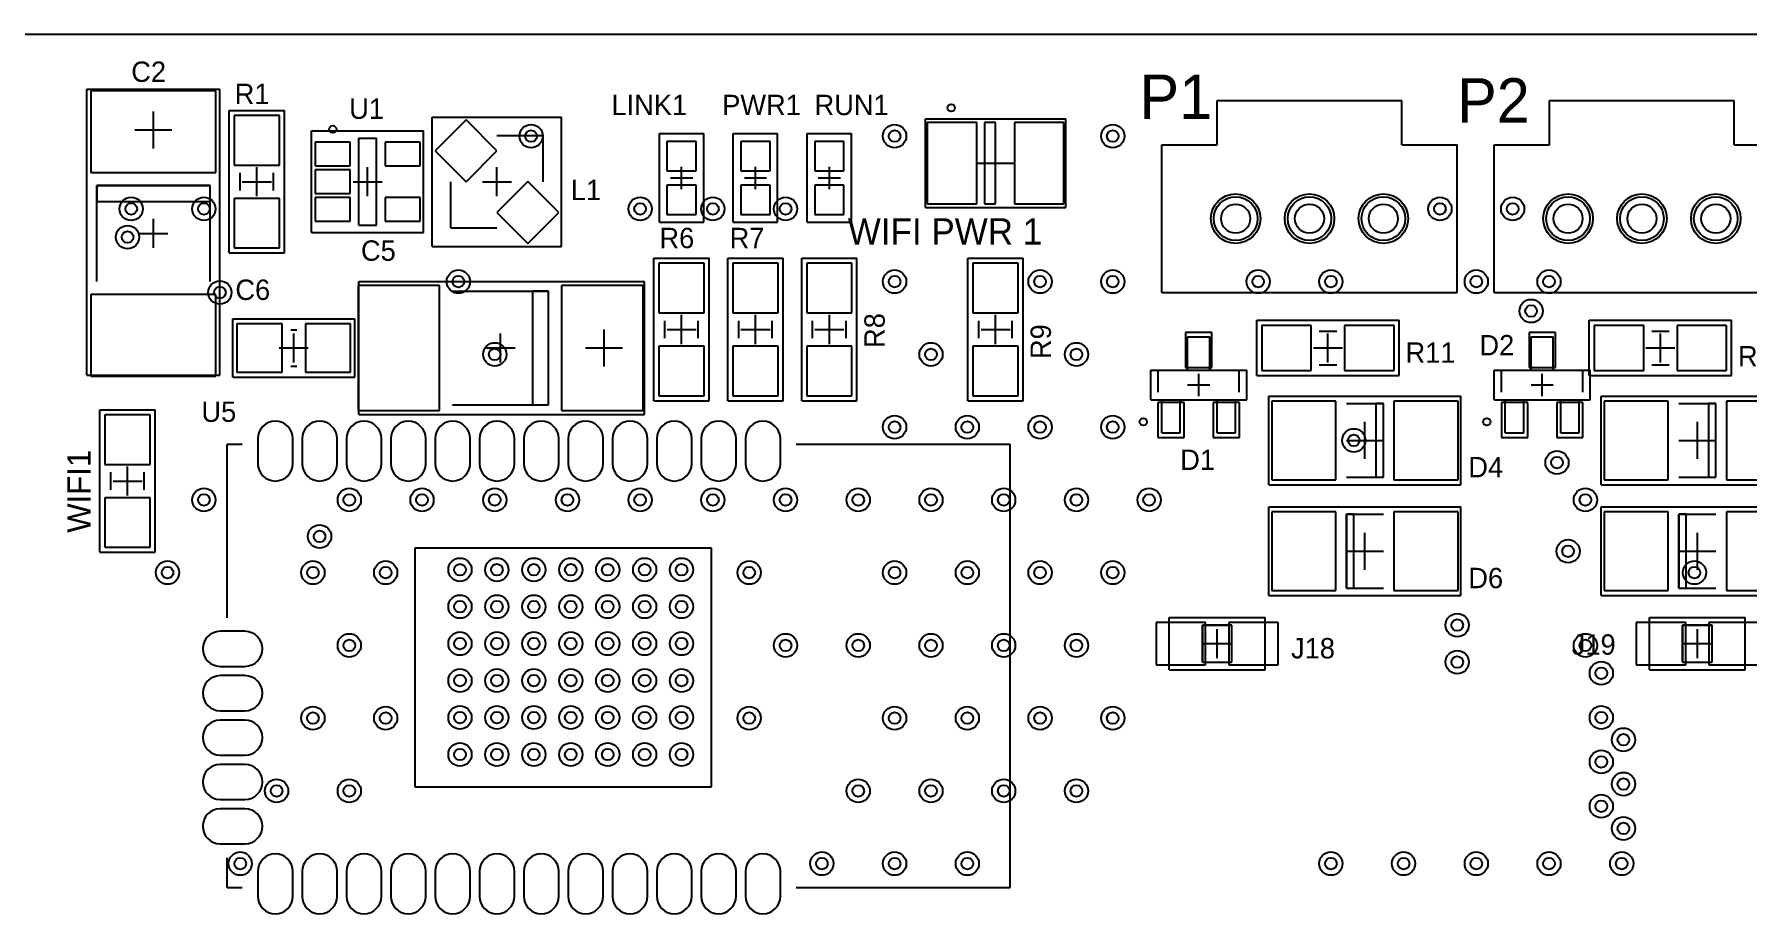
# Model space of a CAD drawing. Header units: millimetres. Extents: x 52 to 245, y 27 to 183.
# Drawn here: x 107.9 to 166.8, y 153.3 to 183.5 of the extents above; entities that cross this region are included whole.
import ezdxf

# ---------------------------------------------------------------- set-up
doc = ezdxf.new("R2010")
doc.units = ezdxf.units.MM
for name, color, linetype in [('BottomSolder', 6, 'Continuous'), ('Mechanical15', 56, 'Continuous'), ('MultiLayer', 9, 'Continuous'), ('PadHoleLayer', 156, 'Continuous'), ('TopOverlay', 2, 'Continuous'), ('TopSolder', 216, 'Continuous'), ('ViaHoleLayer', 16, 'Continuous')]:
    doc.layers.add(name, color=color, linetype=linetype)

msp = doc.modelspace()

# ---------------------------------------------------------------- linework, layer by layer
at = {"layer": 'BottomSolder'}
for centre in [(149.225, 177.165), (151.765, 177.165), (154.305, 177.165), (160.655, 177.165), (163.195, 177.165), (165.735, 177.165)]:
    msp.add_circle(centre, 0.852, dxfattribs=at)
at = {"layer": 'Mechanical15'}
for p, q in [((52.5, 183.5), (244.983, 183.5)), ((109.728, 181.61), (114.3, 181.61)), ((109.728, 171.782), (109.728, 181.61)), ((114.3, 171.782), (114.3, 181.61)), ((114.62, 180.885), (116.52, 180.885)), ((114.62, 175.985), (114.62, 180.885)), ((116.52, 175.985), (116.52, 180.885)), ((112.014, 179.578), (112.014, 180.848)), ((121.603, 180.657), (126.047, 180.657)), ((121.603, 176.213), (121.603, 180.657)), ((126.047, 176.213), (126.047, 180.657)), ((138.557, 180.594), (143.383, 180.594)), ((138.557, 177.546), (138.557, 180.594)), ((143.383, 177.546), (143.383, 180.594)), ((111.379, 180.213), (112.649, 180.213)), ((117.455, 180.185), (121.305, 180.185)), ((117.455, 176.685), (117.455, 180.185)), ((121.305, 176.685), (121.305, 180.185)), ((129.413, 180.086), (130.937, 180.086)), ((129.413, 177.038), (129.413, 180.086)), ((130.937, 177.038), (130.937, 180.086)), ((131.953, 177.038), (131.953, 180.086)), ((131.953, 180.086), (133.477, 180.086)), ((133.477, 177.038), (133.477, 180.086)), ((134.493, 180.086), (136.017, 180.086)), ((134.493, 177.038), (134.493, 180.086)), ((136.017, 177.038), (136.017, 180.086)), ((140.97, 178.435), (140.97, 179.705)), ((115.57, 177.935), (115.57, 178.935)), ((119.38, 177.935), (119.38, 178.935)), ((123.825, 177.935), (123.825, 178.935)), ((129.794, 178.562), (130.556, 178.562)), ((130.175, 178.181), (130.175, 178.943)), ((132.334, 178.562), (133.096, 178.562)), ((132.715, 178.181), (132.715, 178.943)), ((134.874, 178.562), (135.636, 178.562)), ((135.255, 178.181), (135.255, 178.943)), ((140.335, 179.07), (141.605, 179.07)), ((115.07, 178.435), (116.07, 178.435)), ((118.88, 178.435), (119.88, 178.435)), ((123.325, 178.435), (124.325, 178.435)), ((138.557, 177.546), (143.383, 177.546)), ((112.014, 176.157), (112.014, 177.157)), ((129.413, 177.038), (130.937, 177.038)), ((131.953, 177.038), (133.477, 177.038)), ((134.493, 177.038), (136.017, 177.038)), ((111.514, 176.657), (112.514, 176.657)), ((117.455, 176.685), (121.305, 176.685)), ((121.603, 176.213), (126.047, 176.213)), ((114.62, 175.985), (116.52, 175.985)), ((129.225, 175.805), (131.125, 175.805)), ((129.225, 170.905), (129.225, 175.805)), ((131.125, 170.905), (131.125, 175.805)), ((131.765, 175.805), (133.665, 175.805)), ((131.765, 170.905), (131.765, 175.805)), ((133.665, 170.905), (133.665, 175.805)), ((134.305, 175.805), (136.205, 175.805)), ((134.305, 170.905), (134.305, 175.805)), ((136.205, 170.905), (136.205, 175.805)), ((140.02, 175.805), (141.92, 175.805)), ((140.02, 170.905), (140.02, 175.805)), ((141.92, 170.905), (141.92, 175.805)), ((119.077, 170.434), (119.077, 175.006)), ((119.077, 175.006), (128.905, 175.006)), ((128.905, 170.434), (128.905, 175.006)), ((130.175, 172.855), (130.175, 173.855)), ((132.715, 172.855), (132.715, 173.855)), ((135.255, 172.855), (135.255, 173.855)), ((140.97, 172.855), (140.97, 173.855)), ((114.74, 173.72), (118.94, 173.72)), ((114.74, 171.72), (114.74, 173.72)), ((116.84, 172.22), (116.84, 173.22)), ((118.94, 171.72), (118.94, 173.72)), ((123.952, 172.22), (123.952, 173.22)), ((127.508, 172.085), (127.508, 173.355)), ((129.675, 173.355), (130.675, 173.355)), ((132.215, 173.355), (133.215, 173.355)), ((134.755, 173.355), (135.755, 173.355)), ((140.47, 173.355), (141.47, 173.355)), ((149.95, 171.77), (149.95, 173.67)), ((149.95, 173.67), (154.85, 173.67)), ((152.4, 172.22), (152.4, 173.22)), ((154.85, 171.77), (154.85, 173.67)), ((161.38, 171.77), (161.38, 173.67)), ((161.38, 173.67), (166.28, 173.67)), ((163.83, 172.22), (163.83, 173.22)), ((166.28, 171.77), (166.28, 173.67)), ((116.34, 172.72), (117.34, 172.72)), ((123.452, 172.72), (124.452, 172.72)), ((126.873, 172.72), (128.143, 172.72)), ((147.574, 173.101), (148.336, 173.101)), ((147.574, 171.958), (147.574, 173.101)), ((148.336, 171.958), (148.336, 173.101)), ((151.9, 172.72), (152.9, 172.72)), ((159.385, 171.958), (159.385, 173.101)), ((159.385, 173.101), (160.147, 173.101)), ((160.147, 171.958), (160.147, 173.101)), ((163.33, 172.72), (164.33, 172.72)), ((109.728, 171.782), (114.3, 171.782)), ((114.74, 171.72), (118.94, 171.72)), ((146.304, 171.958), (149.606, 171.958)), ((146.304, 170.942), (146.304, 171.958)), ((147.574, 171.45), (148.336, 171.45)), ((147.955, 171.069), (147.955, 171.831)), ((149.606, 170.942), (149.606, 171.958)), ((149.95, 171.77), (154.85, 171.77)), ((158.115, 170.942), (158.115, 171.958)), ((158.115, 171.958), (161.417, 171.958)), ((159.385, 171.45), (160.147, 171.45)), ((159.766, 171.069), (159.766, 171.831)), ((161.38, 171.77), (166.28, 171.77)), ((161.417, 170.942), (161.417, 171.958)), ((129.225, 170.905), (131.125, 170.905)), ((131.765, 170.905), (133.665, 170.905)), ((134.305, 170.905), (136.205, 170.905)), ((140.02, 170.905), (141.92, 170.905)), ((146.304, 170.942), (149.606, 170.942)), ((146.685, 169.799), (146.685, 170.942)), ((147.32, 169.799), (147.32, 170.942)), ((148.59, 169.799), (148.59, 170.942)), ((149.225, 169.799), (149.225, 170.942)), ((150.368, 168.021), (150.368, 171.069)), ((150.368, 171.069), (156.972, 171.069)), ((156.972, 168.021), (156.972, 171.069)), ((158.115, 170.942), (161.417, 170.942)), ((158.496, 169.799), (158.496, 170.942)), ((159.131, 169.799), (159.131, 170.942)), ((160.401, 169.799), (160.401, 170.942)), ((161.036, 169.799), (161.036, 170.942)), ((161.798, 171.069), (168.402, 171.069)), ((161.798, 168.021), (161.798, 171.069)), ((110.175, 170.598), (112.075, 170.598)), ((110.175, 165.698), (110.175, 170.598)), ((112.075, 165.698), (112.075, 170.598)), ((119.077, 170.434), (128.905, 170.434)), ((146.685, 169.799), (147.32, 169.799)), ((148.59, 169.799), (149.225, 169.799)), ((153.67, 168.91), (153.67, 170.18)), ((158.496, 169.799), (159.131, 169.799)), ((160.401, 169.799), (161.036, 169.799)), ((165.1, 168.91), (165.1, 170.18)), ((153.035, 169.545), (154.305, 169.545)), ((164.465, 169.545), (165.735, 169.545)), ((111.125, 167.648), (111.125, 168.648)), ((110.625, 168.148), (111.625, 168.148)), ((150.368, 168.021), (156.972, 168.021)), ((161.798, 168.021), (168.402, 168.021)), ((150.368, 164.211), (150.368, 167.259)), ((150.368, 167.259), (156.972, 167.259)), ((156.972, 164.211), (156.972, 167.259)), ((161.798, 167.259), (168.402, 167.259)), ((161.798, 164.211), (161.798, 167.259)), ((153.67, 165.1), (153.67, 166.37)), ((165.1, 165.1), (165.1, 166.37)), ((110.175, 165.698), (112.075, 165.698)), ((153.035, 165.735), (154.305, 165.735)), ((164.465, 165.735), (165.735, 165.735)), ((150.368, 164.211), (156.972, 164.211)), ((161.798, 164.211), (168.402, 164.211)), ((146.94, 163.46), (150.24, 163.46)), ((146.94, 161.66), (146.94, 163.46)), ((150.24, 161.66), (150.24, 163.46)), ((163.45, 163.46), (166.75, 163.46)), ((163.45, 161.66), (163.45, 163.46)), ((166.75, 161.66), (166.75, 163.46)), ((148.59, 162.06), (148.59, 163.06)), ((165.1, 162.06), (165.1, 163.06)), ((148.09, 162.56), (149.09, 162.56)), ((164.6, 162.56), (165.6, 162.56)), ((146.94, 161.66), (150.24, 161.66)), ((163.45, 161.66), (166.75, 161.66))]:
    msp.add_line(p, q, dxfattribs=at)
at = {"layer": 'MultiLayer'}
for centre, radius in [((125, 180), 0.4), ((137.5, 180), 0.4), ((145, 180), 0.4), ((111.25, 177.5), 0.4), ((113.75, 177.5), 0.4), ((128.75, 177.5), 0.4), ((131.25, 177.5), 0.4), ((133.75, 177.5), 0.4), ((149.225, 177.165), 0.75), ((151.765, 177.165), 0.75), ((154.305, 177.165), 0.75), ((156.25, 177.5), 0.4), ((158.75, 177.5), 0.4), ((160.655, 177.165), 0.75), ((163.195, 177.165), 0.75), ((165.735, 177.165), 0.75), ((111.125, 176.53), 0.4), ((114.3, 174.625), 0.4), ((122.5, 175), 0.4), ((137.5, 175), 0.4), ((142.5, 175), 0.4), ((145, 175), 0.4), ((150, 175), 0.4), ((152.5, 175), 0.4), ((157.5, 175), 0.4), ((160, 175), 0.4), ((159.385, 173.99), 0.4), ((123.75, 172.5), 0.4), ((138.75, 172.5), 0.4), ((143.75, 172.5), 0.4), ((137.5, 170), 0.4), ((140, 170), 0.4), ((142.5, 170), 0.4), ((145, 170), 0.4), ((153.289, 169.545), 0.4), ((160.274, 168.783), 0.4), ((113.75, 167.5), 0.4), ((118.75, 167.5), 0.4), ((121.25, 167.5), 0.4), ((123.75, 167.5), 0.4), ((126.25, 167.5), 0.4), ((128.75, 167.5), 0.4), ((131.25, 167.5), 0.4), ((133.75, 167.5), 0.4), ((136.25, 167.5), 0.4), ((138.75, 167.5), 0.4), ((141.25, 167.5), 0.4), ((143.75, 167.5), 0.4), ((146.25, 167.5), 0.4), ((161.25, 167.5), 0.4), ((117.729, 166.243), 0.4), ((160.655, 165.735), 0.4), ((112.5, 165), 0.4), ((117.5, 165), 0.4), ((120, 165), 0.4), ((122.555, 165.1), 0.4), ((123.825, 165.1), 0.4), ((125.095, 165.1), 0.4), ((126.365, 165.1), 0.4), ((127.635, 165.1), 0.4), ((128.905, 165.1), 0.4), ((130.175, 165.1), 0.4), ((132.5, 165), 0.4), ((137.5, 165), 0.4), ((140, 165), 0.4), ((142.5, 165), 0.4), ((145, 165), 0.4), ((165, 165), 0.4), ((122.555, 163.83), 0.4), ((123.825, 163.83), 0.4), ((125.095, 163.83), 0.4), ((126.365, 163.83), 0.4), ((127.635, 163.83), 0.4), ((128.905, 163.83), 0.4), ((130.175, 163.83), 0.4), ((156.845, 163.195), 0.4), ((118.75, 162.5), 0.4), ((122.555, 162.56), 0.4), ((123.825, 162.56), 0.4), ((125.095, 162.56), 0.4), ((126.365, 162.56), 0.4), ((127.635, 162.56), 0.4), ((128.905, 162.56), 0.4), ((130.175, 162.56), 0.4), ((133.75, 162.5), 0.4), ((136.25, 162.5), 0.4), ((138.75, 162.5), 0.4), ((141.25, 162.5), 0.4), ((143.75, 162.5), 0.4), ((161.25, 162.5), 0.4), ((156.845, 161.925), 0.4), ((122.555, 161.29), 0.4), ((123.825, 161.29), 0.4), ((125.095, 161.29), 0.4), ((126.365, 161.29), 0.4), ((127.635, 161.29), 0.4), ((128.905, 161.29), 0.4), ((130.175, 161.29), 0.4), ((161.798, 161.544), 0.4), ((117.5, 160), 0.4), ((120, 160), 0.4), ((122.555, 160.02), 0.4), ((123.825, 160.02), 0.4), ((125.095, 160.02), 0.4), ((126.365, 160.02), 0.4), ((127.635, 160.02), 0.4), ((128.905, 160.02), 0.4), ((130.175, 160.02), 0.4), ((132.5, 160), 0.4), ((137.5, 160), 0.4), ((140, 160), 0.4), ((142.5, 160), 0.4), ((145, 160), 0.4), ((161.798, 160.02), 0.4), ((122.555, 158.75), 0.4), ((123.825, 158.75), 0.4), ((125.095, 158.75), 0.4), ((126.365, 158.75), 0.4), ((127.635, 158.75), 0.4), ((128.905, 158.75), 0.4), ((130.175, 158.75), 0.4), ((162.56, 159.258), 0.4), ((161.798, 158.496), 0.4), ((116.25, 157.5), 0.4), ((118.75, 157.5), 0.4), ((136.25, 157.5), 0.4), ((138.75, 157.5), 0.4), ((141.25, 157.5), 0.4), ((143.75, 157.5), 0.4), ((162.56, 157.734), 0.4), ((161.798, 156.972), 0.4), ((162.56, 156.21), 0.4), ((115, 155), 0.4), ((135, 155), 0.4), ((137.5, 155), 0.4), ((140, 155), 0.4), ((152.5, 155), 0.4), ((155, 155), 0.4), ((157.5, 155), 0.4), ((160, 155), 0.4), ((162.5, 155), 0.4)]:
    msp.add_circle(centre, radius, dxfattribs=at)
at = {"layer": 'PadHoleLayer'}
for centre in [(149.225, 177.165), (151.765, 177.165), (154.305, 177.165), (160.655, 177.165), (163.195, 177.165), (165.735, 177.165)]:
    msp.add_circle(centre, 0.5, dxfattribs=at)
at = {"layer": 'TopOverlay'}
for p, q in [((148.59, 181.229), (154.94, 181.229)), ((148.59, 179.705), (148.59, 181.229)), ((154.94, 179.705), (154.94, 181.229)), ((160.02, 181.229), (166.37, 181.229)), ((160.02, 179.705), (160.02, 181.229)), ((166.37, 179.705), (166.37, 181.229)), ((140.589, 180.467), (140.589, 177.673)), ((140.97, 180.467), (140.589, 180.467)), ((140.97, 177.673), (140.97, 180.467)), ((119.08, 176.935), (119.08, 179.935)), ((119.08, 179.935), (119.68, 179.935)), ((119.68, 176.935), (119.68, 179.935)), ((123.825, 180.023), (125.412, 180.023)), ((125.412, 178.435), (125.412, 180.023)), ((146.685, 179.705), (148.59, 179.705)), ((146.685, 174.625), (146.685, 179.705)), ((154.94, 179.705), (156.845, 179.705)), ((156.845, 174.625), (156.845, 179.705)), ((158.115, 179.705), (160.02, 179.705)), ((158.115, 174.625), (158.115, 179.705)), ((166.37, 179.705), (168.275, 179.705)), ((114.995, 178.135), (114.995, 178.735)), ((116.145, 178.135), (116.145, 178.735)), ((110.064, 175.007), (110.064, 178.307)), ((110.064, 178.307), (113.964, 178.307)), ((113.964, 178.307), (110.064, 178.307)), ((110.064, 178.307), (110.064, 177.757)), ((113.964, 175.007), (113.964, 178.307)), ((113.964, 177.757), (113.964, 178.307)), ((122.237, 176.847), (122.237, 178.435)), ((110.064, 177.757), (113.964, 177.757)), ((140.589, 177.673), (140.97, 177.673)), ((119.08, 176.935), (119.68, 176.935)), ((122.237, 176.847), (123.825, 176.847)), ((122.302, 174.67), (125.602, 174.67)), ((125.602, 174.67), (125.052, 174.67)), ((125.052, 174.67), (125.052, 170.77)), ((125.602, 170.77), (125.602, 174.67)), ((125.602, 170.77), (125.602, 174.67)), ((146.685, 174.625), (156.845, 174.625)), ((158.115, 174.625), (168.275, 174.625)), ((116.74, 173.345), (116.94, 173.345)), ((129.6, 173.055), (129.6, 173.655)), ((130.75, 173.055), (130.75, 173.655)), ((132.14, 173.055), (132.14, 173.655)), ((133.29, 173.055), (133.29, 173.655)), ((134.68, 173.055), (134.68, 173.655)), ((135.83, 173.055), (135.83, 173.655)), ((140.395, 173.055), (140.395, 173.655)), ((141.545, 173.055), (141.545, 173.655)), ((152.1, 173.295), (152.7, 173.295)), ((163.53, 173.295), (164.13, 173.295)), ((116.74, 172.095), (116.94, 172.095)), ((152.1, 172.145), (152.7, 172.145)), ((163.53, 172.145), (164.13, 172.145)), ((146.558, 171.958), (147.066, 171.958)), ((146.558, 171.196), (146.558, 171.958)), ((148.717, 171.958), (149.352, 171.958)), ((149.352, 171.196), (149.352, 171.958)), ((158.369, 171.196), (158.369, 171.958)), ((158.369, 171.958), (158.877, 171.958)), ((160.528, 171.958), (161.163, 171.958)), ((161.163, 171.196), (161.163, 171.958)), ((122.302, 170.77), (125.602, 170.77)), ((125.052, 170.77), (125.602, 170.77)), ((153.035, 170.815), (154.305, 170.815)), ((154.305, 170.815), (154.051, 170.815)), ((154.051, 170.815), (154.051, 168.275)), ((154.305, 168.275), (154.305, 170.815)), ((154.305, 168.275), (154.305, 170.815)), ((164.465, 170.815), (165.735, 170.815)), ((165.735, 170.815), (165.481, 170.815)), ((165.481, 170.815), (165.481, 168.275)), ((165.735, 168.275), (165.735, 170.815)), ((165.735, 168.275), (165.735, 170.815)), ((114.554, 163.449), (114.554, 169.418)), ((114.554, 169.418), (115.062, 169.418)), ((134.112, 169.418), (141.478, 169.418)), ((141.478, 154.178), (141.478, 169.418)), ((110.55, 167.848), (110.55, 168.448)), ((111.7, 167.848), (111.7, 168.448)), ((153.035, 168.275), (154.305, 168.275)), ((154.051, 168.275), (154.305, 168.275)), ((164.465, 168.275), (165.735, 168.275)), ((165.481, 168.275), (165.735, 168.275)), ((153.035, 167.005), (154.305, 167.005)), ((153.035, 164.465), (153.035, 167.005)), ((153.035, 167.005), (153.035, 164.465)), ((153.289, 167.005), (153.035, 167.005)), ((153.289, 164.465), (153.289, 167.005)), ((164.465, 164.465), (164.465, 167.005)), ((164.465, 167.005), (165.735, 167.005)), ((164.465, 167.005), (164.465, 164.465)), ((164.719, 167.005), (164.465, 167.005)), ((164.719, 164.465), (164.719, 167.005)), ((153.035, 164.465), (154.305, 164.465)), ((153.035, 164.465), (153.289, 164.465)), ((164.465, 164.465), (165.735, 164.465)), ((164.465, 164.465), (164.719, 164.465)), ((114.554, 154.178), (114.554, 155.194)), ((114.554, 154.178), (115.062, 154.178)), ((134.112, 154.178), (141.478, 154.178))]:
    msp.add_line(p, q, dxfattribs=at)
for centre, radius in [((139.446, 180.975), 0.127), ((118.18, 180.235), 0.125), ((146.05, 170.18), 0.127), ((157.861, 170.18), 0.127)]:
    msp.add_circle(centre, radius, dxfattribs=at)
at = {"layer": 'TopSolder'}
for p, q in [((109.862, 181.559), (109.862, 178.755)), ((114.166, 181.559), (109.862, 181.559)), ((114.166, 178.755), (114.166, 181.559)), ((116.347, 180.712), (114.793, 180.712)), ((114.793, 180.712), (114.793, 179.008)), ((116.347, 179.008), (116.347, 180.712)), ((122.764, 180.559), (121.701, 179.496)), ((123.827, 179.496), (122.764, 180.559)), ((138.618, 180.472), (138.618, 177.668)), ((140.322, 180.472), (138.618, 180.472)), ((140.322, 177.668), (140.322, 180.472)), ((141.618, 180.472), (141.618, 177.668)), ((143.322, 180.472), (141.618, 180.472)), ((143.322, 177.668), (143.322, 180.472)), ((118.782, 179.787), (117.578, 179.787)), ((117.578, 179.787), (117.578, 178.983)), ((118.782, 178.983), (118.782, 179.787)), ((121.182, 179.787), (119.978, 179.787)), ((119.978, 179.787), (119.978, 178.983)), ((121.182, 178.983), (121.182, 179.787)), ((130.677, 179.814), (129.673, 179.814)), ((129.673, 179.814), (129.673, 178.81)), ((130.677, 178.81), (130.677, 179.814)), ((133.217, 179.814), (132.213, 179.814)), ((132.213, 179.814), (132.213, 178.81)), ((133.217, 178.81), (133.217, 179.814)), ((135.757, 179.814), (134.753, 179.814)), ((134.753, 179.814), (134.753, 178.81)), ((135.757, 178.81), (135.757, 179.814)), ((121.701, 179.496), (122.764, 178.433)), ((122.764, 178.433), (123.827, 179.496)), ((109.862, 178.755), (114.166, 178.755)), ((114.793, 179.008), (116.347, 179.008)), ((117.578, 178.983), (118.782, 178.983)), ((118.782, 178.837), (117.578, 178.837)), ((117.578, 178.837), (117.578, 178.033)), ((118.782, 178.033), (118.782, 178.837)), ((119.978, 178.983), (121.182, 178.983)), ((129.673, 178.81), (130.677, 178.81)), ((132.213, 178.81), (133.217, 178.81)), ((134.753, 178.81), (135.757, 178.81)), ((117.578, 178.033), (118.782, 178.033)), ((124.886, 178.437), (123.823, 177.374)), ((125.949, 177.374), (124.886, 178.437)), ((130.677, 178.314), (129.673, 178.314)), ((129.673, 178.314), (129.673, 177.31)), ((130.677, 177.31), (130.677, 178.314)), ((133.217, 178.314), (132.213, 178.314)), ((132.213, 178.314), (132.213, 177.31)), ((133.217, 177.31), (133.217, 178.314)), ((135.757, 178.314), (134.753, 178.314)), ((134.753, 178.314), (134.753, 177.31)), ((135.757, 177.31), (135.757, 178.314)), ((116.347, 177.862), (114.793, 177.862)), ((114.793, 177.862), (114.793, 176.158)), ((116.347, 176.158), (116.347, 177.862)), ((118.782, 177.887), (117.578, 177.887)), ((117.578, 177.887), (117.578, 177.083)), ((118.782, 177.083), (118.782, 177.887)), ((121.182, 177.887), (119.978, 177.887)), ((119.978, 177.887), (119.978, 177.083)), ((121.182, 177.083), (121.182, 177.887)), ((123.823, 177.374), (124.886, 176.311)), ((124.886, 176.311), (125.949, 177.374)), ((138.618, 177.668), (140.322, 177.668)), ((141.618, 177.668), (143.322, 177.668)), ((117.578, 177.083), (118.782, 177.083)), ((119.978, 177.083), (121.182, 177.083)), ((129.673, 177.31), (130.677, 177.31)), ((132.213, 177.31), (133.217, 177.31)), ((134.753, 177.31), (135.757, 177.31)), ((114.793, 176.158), (116.347, 176.158)), ((129.398, 175.632), (129.398, 173.928)), ((130.952, 175.632), (129.398, 175.632)), ((130.952, 173.928), (130.952, 175.632)), ((131.938, 175.632), (131.938, 173.928)), ((133.492, 175.632), (131.938, 175.632)), ((133.492, 173.928), (133.492, 175.632)), ((134.478, 175.632), (134.478, 173.928)), ((136.032, 175.632), (134.478, 175.632)), ((136.032, 173.928), (136.032, 175.632)), ((140.193, 175.632), (140.193, 173.928)), ((141.747, 175.632), (140.193, 175.632)), ((141.747, 173.928), (141.747, 175.632)), ((109.862, 174.559), (109.862, 171.755)), ((114.166, 174.559), (109.862, 174.559)), ((114.166, 171.755), (114.166, 174.559)), ((121.854, 174.872), (119.05, 174.872)), ((119.05, 174.872), (119.05, 170.568)), ((121.854, 170.568), (121.854, 174.872)), ((128.854, 174.872), (126.05, 174.872)), ((126.05, 174.872), (126.05, 170.568)), ((128.854, 170.568), (128.854, 174.872)), ((129.398, 173.928), (130.952, 173.928)), ((131.938, 173.928), (133.492, 173.928)), ((134.478, 173.928), (136.032, 173.928)), ((140.193, 173.928), (141.747, 173.928)), ((116.442, 173.547), (114.888, 173.547)), ((114.888, 173.547), (114.888, 171.893)), ((116.442, 171.893), (116.442, 173.547)), ((118.792, 173.547), (117.238, 173.547)), ((117.238, 173.547), (117.238, 171.893)), ((118.792, 171.893), (118.792, 173.547)), ((148.407, 173.252), (147.503, 173.252)), ((147.503, 173.252), (147.503, 172.048)), ((148.407, 172.048), (148.407, 173.252)), ((151.827, 173.497), (150.123, 173.497)), ((150.123, 173.497), (150.123, 171.943)), ((151.827, 171.943), (151.827, 173.497)), ((154.677, 173.497), (152.973, 173.497)), ((152.973, 173.497), (152.973, 171.943)), ((154.677, 171.943), (154.677, 173.497)), ((160.218, 173.252), (159.314, 173.252)), ((159.314, 173.252), (159.314, 172.048)), ((160.218, 172.048), (160.218, 173.252)), ((163.257, 173.497), (161.553, 173.497)), ((161.553, 173.497), (161.553, 171.943)), ((163.257, 171.943), (163.257, 173.497)), ((166.107, 173.497), (164.403, 173.497)), ((164.403, 173.497), (164.403, 171.943)), ((166.107, 171.943), (166.107, 173.497)), ((129.398, 172.782), (129.398, 171.078)), ((130.952, 172.782), (129.398, 172.782)), ((130.952, 171.078), (130.952, 172.782)), ((131.938, 172.782), (131.938, 171.078)), ((133.492, 172.782), (131.938, 172.782)), ((133.492, 171.078), (133.492, 172.782)), ((134.478, 172.782), (134.478, 171.078)), ((136.032, 172.782), (134.478, 172.782)), ((136.032, 171.078), (136.032, 172.782)), ((140.193, 172.782), (140.193, 171.078)), ((141.747, 172.782), (140.193, 172.782)), ((141.747, 171.078), (141.747, 172.782)), ((147.503, 172.048), (148.407, 172.048)), ((159.314, 172.048), (160.218, 172.048)), ((109.862, 171.755), (114.166, 171.755)), ((114.888, 171.893), (116.442, 171.893)), ((117.238, 171.893), (118.792, 171.893)), ((150.123, 171.943), (151.827, 171.943)), ((152.973, 171.943), (154.677, 171.943)), ((161.553, 171.943), (163.257, 171.943)), ((164.403, 171.943), (166.107, 171.943)), ((129.398, 171.078), (130.952, 171.078)), ((131.938, 171.078), (133.492, 171.078)), ((134.478, 171.078), (136.032, 171.078)), ((140.193, 171.078), (141.747, 171.078)), ((152.672, 170.897), (150.468, 170.897)), ((150.468, 170.897), (150.468, 168.193)), ((152.672, 168.193), (152.672, 170.897)), ((156.872, 170.897), (154.668, 170.897)), ((154.668, 170.897), (154.668, 168.193)), ((156.872, 168.193), (156.872, 170.897)), ((164.102, 170.897), (161.898, 170.897)), ((161.898, 170.897), (161.898, 168.193)), ((164.102, 168.193), (164.102, 170.897)), ((168.302, 170.897), (166.098, 170.897)), ((166.098, 170.897), (166.098, 168.193)), ((110.348, 170.425), (110.348, 168.721)), ((111.902, 170.425), (110.348, 170.425)), ((111.902, 168.721), (111.902, 170.425)), ((119.05, 170.568), (121.854, 170.568)), ((126.05, 170.568), (128.854, 170.568)), ((147.457, 170.852), (146.553, 170.852)), ((146.553, 170.852), (146.553, 169.648)), ((147.457, 169.648), (147.457, 170.852)), ((149.357, 170.852), (148.453, 170.852)), ((148.453, 170.852), (148.453, 169.648)), ((149.357, 169.648), (149.357, 170.852)), ((159.268, 170.852), (158.364, 170.852)), ((158.364, 170.852), (158.364, 169.648)), ((159.268, 169.648), (159.268, 170.852)), ((161.168, 170.852), (160.264, 170.852)), ((160.264, 170.852), (160.264, 169.648)), ((161.168, 169.648), (161.168, 170.852)), ((116.205, 170.202), (116.205, 170.202)), ((117.729, 170.202), (117.729, 170.202)), ((119.253, 170.202), (119.253, 170.202)), ((120.777, 170.202), (120.777, 170.202)), ((122.301, 170.202), (122.301, 170.202)), ((123.825, 170.202), (123.825, 170.202)), ((125.349, 170.202), (125.349, 170.202)), ((126.873, 170.202), (126.873, 170.202)), ((128.397, 170.202), (128.397, 170.202)), ((129.921, 170.202), (129.921, 170.202)), ((131.445, 170.202), (131.445, 170.202)), ((132.969, 170.202), (132.969, 170.202)), ((115.603, 169.6), (115.603, 168.75)), ((116.807, 168.75), (116.807, 169.6)), ((117.127, 169.6), (117.127, 168.75)), ((118.331, 168.75), (118.331, 169.6)), ((118.651, 169.6), (118.651, 168.75)), ((119.855, 168.75), (119.855, 169.6)), ((120.175, 169.6), (120.175, 168.75)), ((121.379, 168.75), (121.379, 169.6)), ((121.699, 169.6), (121.699, 168.75)), ((122.903, 168.75), (122.903, 169.6)), ((123.223, 169.6), (123.223, 168.75)), ((124.427, 168.75), (124.427, 169.6)), ((124.747, 169.6), (124.747, 168.75)), ((125.951, 168.75), (125.951, 169.6)), ((126.271, 169.6), (126.271, 168.75)), ((127.475, 168.75), (127.475, 169.6)), ((127.795, 169.6), (127.795, 168.75)), ((128.999, 168.75), (128.999, 169.6)), ((129.319, 169.6), (129.319, 168.75)), ((130.523, 168.75), (130.523, 169.6)), ((130.843, 169.6), (130.843, 168.75)), ((132.047, 168.75), (132.047, 169.6)), ((132.367, 169.6), (132.367, 168.75)), ((133.571, 168.75), (133.571, 169.6)), ((146.553, 169.648), (147.457, 169.648)), ((148.453, 169.648), (149.357, 169.648)), ((158.364, 169.648), (159.268, 169.648)), ((160.264, 169.648), (161.168, 169.648)), ((110.348, 168.721), (111.902, 168.721)), ((116.205, 168.148), (116.205, 168.148)), ((117.729, 168.148), (117.729, 168.148)), ((119.253, 168.148), (119.253, 168.148)), ((120.777, 168.148), (120.777, 168.148)), ((122.301, 168.148), (122.301, 168.148)), ((123.825, 168.148), (123.825, 168.148)), ((125.349, 168.148), (125.349, 168.148)), ((126.873, 168.148), (126.873, 168.148)), ((128.397, 168.148), (128.397, 168.148)), ((129.921, 168.148), (129.921, 168.148)), ((131.445, 168.148), (131.445, 168.148)), ((132.969, 168.148), (132.969, 168.148)), ((150.468, 168.193), (152.672, 168.193)), ((154.668, 168.193), (156.872, 168.193)), ((161.898, 168.193), (164.102, 168.193)), ((166.098, 168.193), (168.302, 168.193)), ((110.348, 167.575), (110.348, 165.871)), ((111.902, 167.575), (110.348, 167.575)), ((111.902, 165.871), (111.902, 167.575)), ((150.468, 167.087), (150.468, 164.383)), ((152.672, 167.087), (150.468, 167.087)), ((152.672, 164.383), (152.672, 167.087)), ((154.668, 167.087), (154.668, 164.383)), ((156.872, 167.087), (154.668, 167.087)), ((156.872, 164.383), (156.872, 167.087)), ((161.898, 167.087), (161.898, 164.383)), ((164.102, 167.087), (161.898, 167.087)), ((164.102, 164.383), (164.102, 167.087)), ((166.098, 167.087), (166.098, 164.383)), ((168.302, 167.087), (166.098, 167.087)), ((110.348, 165.871), (111.902, 165.871)), ((121.003, 165.842), (121.003, 157.638)), ((131.207, 165.842), (121.003, 165.842)), ((131.207, 157.638), (131.207, 165.842)), ((150.468, 164.383), (152.672, 164.383)), ((154.668, 164.383), (156.872, 164.383)), ((161.898, 164.383), (164.102, 164.383)), ((166.098, 164.383), (168.302, 164.383)), ((148.192, 163.287), (146.488, 163.287)), ((146.488, 163.287), (146.488, 161.833)), ((148.082, 163.195), (149.098, 163.195)), ((148.082, 161.925), (148.082, 163.195)), ((149.098, 163.195), (148.082, 163.195)), ((148.082, 163.195), (148.082, 161.925)), ((148.192, 161.833), (148.192, 163.287)), ((150.692, 163.287), (148.988, 163.287)), ((148.988, 163.287), (148.988, 161.833)), ((149.098, 161.925), (149.098, 163.195)), ((149.098, 161.925), (149.098, 163.195)), ((150.692, 161.833), (150.692, 163.287)), ((164.702, 163.287), (162.998, 163.287)), ((162.998, 163.287), (162.998, 161.833)), ((164.592, 161.925), (164.592, 163.195)), ((164.592, 163.195), (165.608, 163.195)), ((164.592, 163.195), (164.592, 161.925)), ((165.608, 163.195), (164.592, 163.195)), ((164.702, 161.833), (164.702, 163.287)), ((167.202, 163.287), (165.498, 163.287)), ((165.498, 163.287), (165.498, 161.833)), ((165.608, 161.925), (165.608, 163.195)), ((165.608, 161.925), (165.608, 163.195)), ((115.16, 162.983), (114.31, 162.983)), ((113.708, 162.381), (113.708, 162.381)), ((115.762, 162.381), (115.762, 162.381)), ((114.31, 161.779), (115.16, 161.779)), ((115.16, 161.459), (114.31, 161.459)), ((146.488, 161.833), (148.192, 161.833)), ((148.082, 161.925), (149.098, 161.925)), ((148.082, 161.925), (149.098, 161.925)), ((148.988, 161.833), (150.692, 161.833)), ((162.998, 161.833), (164.702, 161.833)), ((164.592, 161.925), (165.608, 161.925)), ((164.592, 161.925), (165.608, 161.925)), ((165.498, 161.833), (167.202, 161.833)), ((113.708, 160.857), (113.708, 160.857)), ((115.762, 160.857), (115.762, 160.857)), ((114.31, 160.255), (115.16, 160.255)), ((115.16, 159.935), (114.31, 159.935)), ((113.708, 159.333), (113.708, 159.333)), ((115.762, 159.333), (115.762, 159.333)), ((114.31, 158.731), (115.16, 158.731)), ((115.16, 158.411), (114.31, 158.411)), ((113.708, 157.809), (113.708, 157.809)), ((115.762, 157.809), (115.762, 157.809)), ((121.003, 157.638), (131.207, 157.638)), ((114.31, 157.207), (115.16, 157.207)), ((115.16, 156.887), (114.31, 156.887)), ((113.708, 156.285), (113.708, 156.285)), ((115.762, 156.285), (115.762, 156.285)), ((114.31, 155.683), (115.16, 155.683)), ((116.205, 155.332), (116.205, 155.332)), ((117.729, 155.332), (117.729, 155.332)), ((119.253, 155.332), (119.253, 155.332)), ((120.777, 155.332), (120.777, 155.332)), ((122.301, 155.332), (122.301, 155.332)), ((123.825, 155.332), (123.825, 155.332)), ((125.349, 155.332), (125.349, 155.332)), ((126.873, 155.332), (126.873, 155.332)), ((128.397, 155.332), (128.397, 155.332)), ((129.921, 155.332), (129.921, 155.332)), ((131.445, 155.332), (131.445, 155.332)), ((132.969, 155.332), (132.969, 155.332)), ((115.603, 154.73), (115.603, 153.88)), ((116.807, 153.88), (116.807, 154.73)), ((117.127, 154.73), (117.127, 153.88)), ((118.331, 153.88), (118.331, 154.73)), ((118.651, 154.73), (118.651, 153.88)), ((119.855, 153.88), (119.855, 154.73)), ((120.175, 154.73), (120.175, 153.88)), ((121.379, 153.88), (121.379, 154.73)), ((121.699, 154.73), (121.699, 153.88)), ((122.903, 153.88), (122.903, 154.73)), ((123.223, 154.73), (123.223, 153.88)), ((124.427, 153.88), (124.427, 154.73)), ((124.747, 154.73), (124.747, 153.88)), ((125.951, 153.88), (125.951, 154.73)), ((126.271, 154.73), (126.271, 153.88)), ((127.475, 153.88), (127.475, 154.73)), ((127.795, 154.73), (127.795, 153.88)), ((128.999, 153.88), (128.999, 154.73)), ((129.319, 154.73), (129.319, 153.88)), ((130.523, 153.88), (130.523, 154.73)), ((130.843, 154.73), (130.843, 153.88)), ((132.047, 153.88), (132.047, 154.73)), ((132.367, 154.73), (132.367, 153.88)), ((133.571, 153.88), (133.571, 154.73)), ((116.205, 153.278), (116.205, 153.278)), ((117.729, 153.278), (117.729, 153.278)), ((119.253, 153.278), (119.253, 153.278)), ((120.777, 153.278), (120.777, 153.278)), ((122.301, 153.278), (122.301, 153.278)), ((123.825, 153.278), (123.825, 153.278)), ((125.349, 153.278), (125.349, 153.278)), ((126.873, 153.278), (126.873, 153.278)), ((128.397, 153.278), (128.397, 153.278)), ((129.921, 153.278), (129.921, 153.278)), ((131.445, 153.278), (131.445, 153.278)), ((132.969, 153.278), (132.969, 153.278))]:
    msp.add_line(p, q, dxfattribs=at)
for centre in [(149.225, 177.165), (151.765, 177.165), (154.305, 177.165), (160.655, 177.165), (163.195, 177.165), (165.735, 177.165)]:
    msp.add_circle(centre, 0.852, dxfattribs=at)
for centre, start, end in [((116.205, 169.6), 90, 180), ((116.205, 169.6), 0, 90), ((117.729, 169.6), 90, 180), ((117.729, 169.6), 0, 90), ((119.253, 169.6), 90, 180), ((119.253, 169.6), 0, 90), ((120.777, 169.6), 90, 180), ((120.777, 169.6), 0, 90), ((122.301, 169.6), 90, 180), ((122.301, 169.6), 0, 90), ((123.825, 169.6), 90, 180), ((123.825, 169.6), 0, 90), ((125.349, 169.6), 90, 180), ((125.349, 169.6), 0, 90), ((126.873, 169.6), 90, 180), ((126.873, 169.6), 0, 90), ((128.397, 169.6), 90, 180), ((128.397, 169.6), 0, 90), ((129.921, 169.6), 90, 180), ((129.921, 169.6), 0, 90), ((131.445, 169.6), 90, 180), ((131.445, 169.6), 0, 90), ((132.969, 169.6), 90, 180), ((132.969, 169.6), 0, 90), ((116.205, 168.75), 180, 270), ((116.205, 168.75), 270, 0), ((117.729, 168.75), 180, 270), ((117.729, 168.75), 270, 0), ((119.253, 168.75), 180, 270), ((119.253, 168.75), 270, 0), ((120.777, 168.75), 180, 270), ((120.777, 168.75), 270, 0), ((122.301, 168.75), 180, 270), ((122.301, 168.75), 270, 0), ((123.825, 168.75), 180, 270), ((123.825, 168.75), 270, 0), ((125.349, 168.75), 180, 270), ((125.349, 168.75), 270, 0), ((126.873, 168.75), 180, 270), ((126.873, 168.75), 270, 0), ((128.397, 168.75), 180, 270), ((128.397, 168.75), 270, 0), ((129.921, 168.75), 180, 270), ((129.921, 168.75), 270, 0), ((131.445, 168.75), 180, 270), ((131.445, 168.75), 270, 0), ((132.969, 168.75), 180, 270), ((132.969, 168.75), 270, 0), ((114.31, 162.381), 90, 180), ((115.16, 162.381), 0, 90), ((114.31, 162.381), 180, 270), ((115.16, 162.381), 270, 0), ((114.31, 160.857), 90, 180), ((115.16, 160.857), 0, 90), ((114.31, 160.857), 180, 270), ((115.16, 160.857), 270, 0), ((114.31, 159.333), 90, 180), ((115.16, 159.333), 0, 90), ((114.31, 159.333), 180, 270), ((115.16, 159.333), 270, 0), ((114.31, 157.809), 90, 180), ((115.16, 157.809), 0, 90), ((114.31, 157.809), 180, 270), ((115.16, 157.809), 270, 0), ((114.31, 156.285), 90, 180), ((115.16, 156.285), 0, 90), ((114.31, 156.285), 180, 270), ((115.16, 156.285), 270, 0), ((116.205, 154.73), 90, 180), ((116.205, 154.73), 0, 90), ((117.729, 154.73), 90, 180), ((117.729, 154.73), 0, 90), ((119.253, 154.73), 90, 180), ((119.253, 154.73), 0, 90), ((120.777, 154.73), 90, 180), ((120.777, 154.73), 0, 90), ((122.301, 154.73), 90, 180), ((122.301, 154.73), 0, 90), ((123.825, 154.73), 90, 180), ((123.825, 154.73), 0, 90), ((125.349, 154.73), 90, 180), ((125.349, 154.73), 0, 90), ((126.873, 154.73), 90, 180), ((126.873, 154.73), 0, 90), ((128.397, 154.73), 90, 180), ((128.397, 154.73), 0, 90), ((129.921, 154.73), 90, 180), ((129.921, 154.73), 0, 90), ((131.445, 154.73), 90, 180), ((131.445, 154.73), 0, 90), ((132.969, 154.73), 90, 180), ((132.969, 154.73), 0, 90), ((116.205, 153.88), 180, 270), ((116.205, 153.88), 270, 0), ((117.729, 153.88), 180, 270), ((117.729, 153.88), 270, 0), ((119.253, 153.88), 180, 270), ((119.253, 153.88), 270, 0), ((120.777, 153.88), 180, 270), ((120.777, 153.88), 270, 0), ((122.301, 153.88), 180, 270), ((122.301, 153.88), 270, 0), ((123.825, 153.88), 180, 270), ((123.825, 153.88), 270, 0), ((125.349, 153.88), 180, 270), ((125.349, 153.88), 270, 0), ((126.873, 153.88), 180, 270), ((126.873, 153.88), 270, 0), ((128.397, 153.88), 180, 270), ((128.397, 153.88), 270, 0), ((129.921, 153.88), 180, 270), ((129.921, 153.88), 270, 0), ((131.445, 153.88), 180, 270), ((131.445, 153.88), 270, 0), ((132.969, 153.88), 180, 270), ((132.969, 153.88), 270, 0)]:
    msp.add_arc(centre, 0.602, start, end, dxfattribs=at)
at = {"layer": 'ViaHoleLayer'}
for centre in [(125, 180), (137.5, 180), (145, 180), (111.25, 177.5), (113.75, 177.5), (128.75, 177.5), (131.25, 177.5), (133.75, 177.5), (156.25, 177.5), (158.75, 177.5), (111.125, 176.53), (122.5, 175), (137.5, 175), (142.5, 175), (145, 175), (150, 175), (152.5, 175), (157.5, 175), (160, 175), (114.3, 174.625), (159.385, 173.99), (123.75, 172.5), (138.75, 172.5), (143.75, 172.5), (137.5, 170), (140, 170), (142.5, 170), (145, 170), (153.289, 169.545), (160.274, 168.783), (113.75, 167.5), (118.75, 167.5), (121.25, 167.5), (123.75, 167.5), (126.25, 167.5), (128.75, 167.5), (131.25, 167.5), (133.75, 167.5), (136.25, 167.5), (138.75, 167.5), (141.25, 167.5), (143.75, 167.5), (146.25, 167.5), (161.25, 167.5), (117.729, 166.243), (160.655, 165.735), (112.5, 165), (117.5, 165), (120, 165), (122.555, 165.1), (123.825, 165.1), (125.095, 165.1), (126.365, 165.1), (127.635, 165.1), (128.905, 165.1), (130.175, 165.1), (132.5, 165), (137.5, 165), (140, 165), (142.5, 165), (145, 165), (165, 165), (122.555, 163.83), (123.825, 163.83), (125.095, 163.83), (126.365, 163.83), (127.635, 163.83), (128.905, 163.83), (130.175, 163.83), (156.845, 163.195), (118.75, 162.5), (122.555, 162.56), (123.825, 162.56), (125.095, 162.56), (126.365, 162.56), (127.635, 162.56), (128.905, 162.56), (130.175, 162.56), (133.75, 162.5), (136.25, 162.5), (138.75, 162.5), (141.25, 162.5), (143.75, 162.5), (161.25, 162.5), (156.845, 161.925), (122.555, 161.29), (123.825, 161.29), (125.095, 161.29), (126.365, 161.29), (127.635, 161.29), (128.905, 161.29), (130.175, 161.29), (161.798, 161.544), (117.5, 160), (120, 160), (122.555, 160.02), (123.825, 160.02), (125.095, 160.02), (126.365, 160.02), (127.635, 160.02), (128.905, 160.02), (130.175, 160.02), (132.5, 160), (137.5, 160), (140, 160), (142.5, 160), (145, 160), (161.798, 160.02), (162.56, 159.258), (122.555, 158.75), (123.825, 158.75), (125.095, 158.75), (126.365, 158.75), (127.635, 158.75), (128.905, 158.75), (130.175, 158.75), (161.798, 158.496), (162.56, 157.734), (116.25, 157.5), (118.75, 157.5), (136.25, 157.5), (138.75, 157.5), (141.25, 157.5), (143.75, 157.5), (161.798, 156.972), (162.56, 156.21), (115, 155), (135, 155), (137.5, 155), (140, 155), (152.5, 155), (155, 155), (157.5, 155), (160, 155), (162.5, 155)]:
    msp.add_circle(centre, 0.2, dxfattribs=at)

# ---------------------------------------------------------------- texts
at = {"layer": 'TopOverlay'}
for s, height, p in [('C2', 0.7, (111.252, 181.864)), ('P1', 1.524, (145.923, 180.594)), ('R1', 0.7, (114.808, 181.102)), ('P2', 1.524, (156.845, 180.467)), ('U1', 0.7, (118.745, 180.594)), ('LINK1', 0.7, (127.762, 180.721)), ('PWR1', 0.7, (131.572, 180.721)), ('RUN1', 0.7, (134.747, 180.721)), ('L1', 0.7, (126.365, 177.8)), ('R6', 0.7, (129.413, 176.149)), ('R7', 0.7, (131.826, 176.149)), ('WIFI PWR 1', 0.9, (135.89, 176.276)), ('C5', 0.7, (119.151, 175.717)), ('C6', 0.7, (114.833, 174.371)), ('R11', 0.7, (155.067, 172.212)), ('D2', 0.7, (157.607, 172.466)), ('R12', 0.7, (166.497, 172.085)), ('U5', 0.7, (113.665, 170.18)), ('D1', 0.7, (147.32, 168.529)), ('D4', 0.7, (157.226, 168.275)), ('D6', 0.7, (157.226, 164.465)), ('J18', 0.7, (151.13, 162.052)), ('J19', 0.7, (160.782, 162.179))]:
    msp.add_text(s, height=height, dxfattribs=at).set_placement(p)
for s, height, p in [('R8', 0.7, (137.16, 172.72)), ('R9', 0.7, (142.875, 172.339)), ('WIFI1', 0.8, (109.855, 166.37))]:
    msp.add_text(s, height=height, rotation=90, dxfattribs=at).set_placement(p)

doc.saveas('drawing.dxf')
